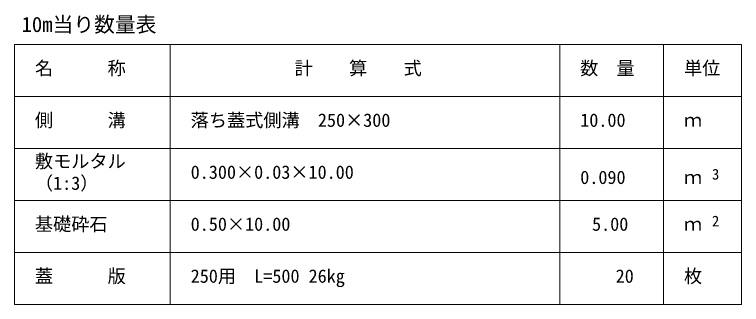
# Model space of a CAD drawing. Units: millimetres on the paper. Extents: x -5 to 836, y 2 to 596.
# Drawn here: x 353.8 to 493.8, y 350.6 to 406.3 of the extents above; entities that cross this region are included whole.
import ezdxf
from ezdxf.enums import TextEntityAlignment as Align

# ---------------------------------------------------------------- set-up
doc = ezdxf.new("R2010")
doc.units = ezdxf.units.MM
doc.layers.add('D-MTR-FRAM（材料表図枠）', color=2, linetype='Continuous', lineweight=18)
doc.layers.add('D-MTR-TXT(文字列）', color=7, linetype='Continuous')
doc.layers.add('D-MTR（材料表タイトル）', color=7, linetype='Continuous')
doc.styles.add('ＭＳ ゴシック', font='')
doc.styles.get('ＭＳ ゴシック').set_extended_font_data('MS Gothic')

msp = doc.modelspace()

# ---------------------------------------------------------------- linework, layer by layer
at = {"layer": 'D-MTR-FRAM（材料表図枠）'}
for p, q in [((353.796, 400.578), (493.796, 400.578)), ((353.796, 350.578), (353.796, 400.578)), ((383.796, 350.578), (383.796, 400.578)), ((458.796, 350.578), (458.796, 400.578)), ((478.796, 368.578), (478.796, 400.578)), ((478.796, 350.578), (478.796, 400.578)), ((493.796, 350.578), (493.796, 400.578)), ((353.796, 390.578), (493.796, 390.578)), ((353.796, 380.578), (493.796, 380.578)), ((353.796, 370.578), (493.796, 370.578)), ((353.796, 360.578), (493.796, 360.578)), ((353.796, 350.578), (493.796, 350.578))]:
    msp.add_line(p, q, dxfattribs=at)

# ---------------------------------------------------------------- texts
at = {"layer": 'D-MTR-TXT(文字列）', "style": 'ＭＳ ゴシック'}
for s, height, p in [('名\u3000\u3000\u3000称', 2.566, (357.719, 393.981)), ('計\u3000\u3000算\u3000\u3000式', 2.566, (407.727, 393.981)), ('数\u3000量', 2.566, (462.719, 393.981)), ('単位', 2.566, (482.719, 393.981)), ('側\u3000\u3000\u3000溝', 2.566, (357.719, 383.981)), ('落ち蓋式側溝\u3000250×300', 2.566, (387.719, 383.981)), ('10.00', 2.566, (462.746, 383.981)), ('ｍ', 2.566, (482.719, 383.981)), ('敷モルタル', 2.566, (357.719, 376.082)), ('0.300×0.03×10.00', 2.566, (387.719, 373.981)), ('3', 2.053, (488.121, 373.986)), ('（1:3）', 2.566, (357.719, 371.859)), ('0.090', 2.566, (462.746, 372.981)), ('ｍ', 2.566, (482.719, 372.981)), ('基礎砕石', 2.566, (357.719, 363.981)), ('0.50×10.00', 2.566, (387.719, 363.981)), ('5.00', 2.566, (465.02, 363.981)), ('2', 2.053, (488.121, 364.986)), ('ｍ', 2.566, (482.719, 363.981)), ('蓋\u3000\u3000\u3000版', 2.566, (357.719, 353.981)), ('250用\u3000L=500 26kg', 2.566, (387.719, 353.981)), ('20', 2.566, (469.568, 353.981)), ('枚', 2.566, (482.719, 353.981))]:
    msp.add_text(s, height=height, dxfattribs=at).set_placement(p, align=Align.BOTTOM_LEFT)
at = {"layer": 'D-MTR（材料表タイトル）', "style": 'ＭＳ ゴシック'}
msp.add_text('10m当り数量表', height=2.933, dxfattribs=at).set_placement((355.139, 402.103), align=Align.BOTTOM_LEFT)

doc.saveas('drawing.dxf')
